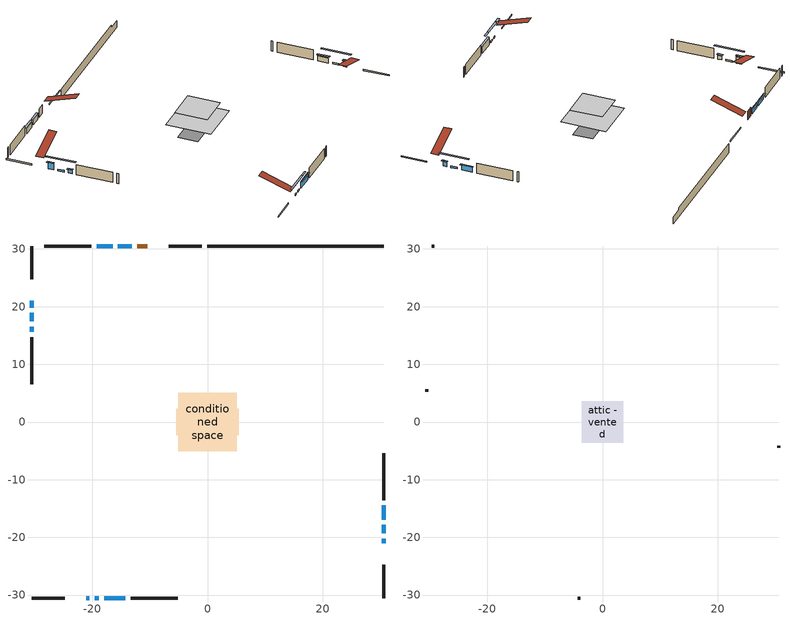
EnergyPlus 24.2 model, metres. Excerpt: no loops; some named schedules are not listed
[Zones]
conditioned space
 floor adiabatic (AdiabaticFloorConstruction): -5.04,-5.04 -5.04,5.04 5.04,5.04 5.04,-5.04 z0.62
 floor foundation (Slab1 construction): -5.39,-2.26 -5.39,2.26 5.39,2.26 5.39,-2.26 z-1.59
 wall outside (RimJoist1 construction): -0.99,30.52 -6.73,30.52 / -30.52,-30.52 -24.78,-30.52 / -30.52,30.52 -30.52,24.78 / 30.52,-30.52 30.52,-24.78 z0.62:0.92
 wall outside (AdiabaticWallConstruction 1): -10.45,30.52 -12.16,30.52 z0.62:2.65
 wall outside (AdiabaticWallConstruction): 30.52,-21.07 30.52,-20.25 / 30.52,-16.92 30.52,-14.48 / -13.09,30.52 -15.53,30.52 / -16.46,30.52 -19.2,30.52 z0.62:1.84; -30.52,21.07 -30.52,19.84 / -17.91,-30.52 -14.25,-30.52 z0.62:2.14; 30.52,-19.32 30.52,-17.84 / -21.07,-30.52 -20.5,-30.52 / -19.58,-30.52 -18.84,-30.52 / -30.52,18.92 -30.52,17.44 z0.62:1.03; -30.52,16.51 -30.52,15.65 z0.62:1.54
 wall outside (Wall1 construction): -20.13,30.52 -28.27,30.52 / -13.32,-30.52 -5.19,-30.52 / -30.52,14.72 -30.52,6.58 / 30.52,-13.55 30.52,-5.41 z0.62:3.06
 wall foundation (FoundationWall1 construction): -0.06,30.52,-1.59 -0.06,30.52,0.62 27.46,30.52,0.62 27.46,30.52,0.06 30.52,30.52,0.06 30.52,30.52,-1.59
 window (WindowConstruction): 30.52,-21.06 30.52,-20.25 z0.62:1.84
 window (WindowConstruction 6): -30.52,21.06 -30.52,19.85 z0.62:2.14
 window (WindowConstruction 7): 30.52,-19.32 30.52,-17.85 z0.62:1.03
 window (WindowConstruction 8): -21.06,-30.52 -20.51,-30.52 z0.62:1.03
 window (WindowConstruction 9): -19.58,-30.52 -18.84,-30.52 z0.62:1.03
 window (WindowConstruction 10): -30.52,18.92 -30.52,17.44 z0.62:1.03
 window (WindowConstruction 1): 30.52,-16.92 30.52,-14.48 z0.62:1.84
 window (WindowConstruction 2): -13.09,30.52 -15.53,30.52 z0.62:1.84
 window (WindowConstruction 3): -16.46,30.52 -19.2,30.52 z0.62:1.84
 window (WindowConstruction 4): -17.91,-30.52 -14.25,-30.52 z0.62:2.14
 window (WindowConstruction 5): -30.52,16.51 -30.52,15.65 z0.62:1.53
 door (Door): -10.45,30.52 -12.16,30.52 z0.62:2.65
 ceiling adiabatic (AdiabaticFloorConstruction): 5.04,-5.04 5.04,5.04 -5.04,5.04 -5.04,-5.04 z0.62
attic - vented
 floor to conditioned space (Floor1 construction Reversed): -3.63,-3.63 -3.63,3.63 3.63,3.63 3.63,-3.63 z3.06
 wall outside (Wall2 construction): -29.2,30.52 -29.59,30.52 / -4.26,-30.52 -3.87,-30.52 / -30.52,5.65 -30.52,5.26 / 30.52,-4.48 30.52,-4.09 z0.62:3.06
 roof outside (Roof1 construction): -9.52,30.52,3.06 -9.52,23.45,5.41 -7.66,23.45,5.41 -7.66,30.52,3.06; -21.99,-30.52,3.06 -21.99,-23.45,5.41 -23.86,-23.45,5.41 -23.86,-30.52,3.06; -30.52,21.99,3.06 -23.45,21.99,5.41 -23.45,23.86,5.41 -30.52,23.86,3.06; 30.52,-21.99,3.06 23.45,-21.99,5.41 23.45,-23.86,5.41 30.52,-23.86,3.06
shading: 30.52,-20.05 30.52,-21.27 30.93,-21.27 30.93,-20.05 z2.04; -30.52,19.64 -30.52,21.27 -30.93,21.27 -30.93,19.64 z2.35; 30.52,-15.18 30.52,-21.99 30.93,-21.99 30.93,-15.18 z3.7; -17.84,-30.52 -23.73,-30.52 -23.73,-30.93 -17.84,-30.93 z3.7; -16.17,-30.52 -22.25,-30.52 -22.25,-30.93 -16.17,-30.93 z3.7; -30.52,14.77 -30.52,21.59 -30.93,21.59 -30.93,14.77 z3.7; 30.52,-14.28 30.52,-17.12 30.93,-17.12 30.93,-14.28 z2.04; -15.73,30.52 -12.89,30.52 -12.89,30.93 -15.73,30.93 z2.04; -19.4,30.52 -16.26,30.52 -16.26,30.93 -19.4,30.93 z2.04; -14.05,-30.52 -18.11,-30.52 -18.11,-30.93 -14.05,-30.93 z2.35; -30.52,15.45 -30.52,16.71 -30.93,16.71 -30.93,15.45 z1.74
[Building]
Building 1: Terrain=Suburbs
[Site:Location]
Toronto Intl AP_ON: Latitude {deg}=43.68; Longitude {deg}=-79.63; Time Zone {hr}=-5; Elevation {m}=173; Keep Site Location Information=Yes
[Site:GroundTemperature:Shallow]
4.59119, 2.66285, 2.50842, 3.42352, 7.09712, 10.7536, 13.9236, 15.9317, 16.1023, 14.4691, 11.3799, 7.83558
[Site:WaterMainsTemperature]
Calculation Method=Schedule; Temperature Schedule=mains temperature schedule
[Material] Roughness=Rough; Thermal Absorptance=0.9
Name | Thickness {m} | Conductivity {W/m-K} | Density {kg/m3} | Specific Heat {J/kg-K} | Solar Absorptance | Visible Absorptance
asphalt or fiberglass shingles | 0.00635 | 0.162714 | 1121.4 | 1465.45 | 0.4 | 0.4
ceiling loosefill ins | 0.0846667 | 0.0480833 | 16.02 | 1046.75 | 0.7 | 0.7
ceiling stud and cavity | 0.1397 | 0.0947875 | 65.682 | 1177.47 | 0.7 | 0.7
concrete 4.0 in. | 0.1016 | 1.803125 | 2242.8 | 837.4 | 0.7 | 0.7
concrete 8.0 in. | 0.2032 | 1.803125 | 2242.8 | 837.4 | 0.7 | 0.7
door material | 0.04445 | 0.188738 | 512.64 | 1214.23 | 0.7 | 0.7
exterior vertical ins | 0.0454343 | 0.029427 | 32.04 | 1214.23 | 0.7 | 0.7
floor covering | 0.0127 | 0.0433444 | 54.468 | 1339.84 | 0.6 | 0.6
floor rigid ins; wall rigid ins | 0.512978 | 0.029427 | 32.04 | 1214.23 | 0.7 | 0.7
floor stud and cavity | 0.1397 | 1.75129 | 37.0049 | 1207.88 | 0.7 | 0.7
furniture material conditioned space 1 | 0.1524 | 0.115458 | 640.8 | 1214.23 | 0.6 | 0.6
gypsum board | 0.0127 | 0.160291 | 801 | 837.4 | 0.6 | 0.6
gypsum board 1 | 0.0127 | 0.160291 | 801 | 837.4 | 0.7 | 0.7
osb sheathing 0.5 in. | 0.0127 | 0.115458 | 512.64 | 1214.23 | 0.7 | 0.7
osb sheathing 0.75 in. | 0.01905 | 0.115458 | 512.64 | 1214.23 | 0.7 | 0.7
osb sheathing 2.0 in. | 0.0508 | 0.115458 | 512.64 | 1214.23 | 0.7 | 0.7
rim joist stud and cavity | 0.0508 | 0.0809075 | 125.044 | 1163.47 | 0.6 | 0.6
wall stud and cavity | 0.1397 | 0.158996 | 139.0536 | 1170.24 | 0.7 | 0.7
wall stud and cavity 1 | 0.0889 | 6.9971 | 50.32683 | 1063.81 | 0.6 | 0.6
wall stud and cavity 2 | 0.0889 | 0.380278 | 52.3479 | 1209.89 | 0.7 | 0.7
wall stud and cavity 3 | 0.0889 | 0.391764 | 83.0341 | 1211.67 | 0.7 | 0.7
wood siding | 0.0254 | 0.102417 | 544.68 | 1172.36 | 0.4 | 0.4
wood siding 1 | 0.00254 | 0.102417 | 544.68 | 1172.36 | 0.4 | 0.4
wood siding 2; wood siding 3; wood siding 4 | 0.0254 | 0.102417 | 544.68 | 1172.36 | 0.7 | 0.7
[WindowMaterial:SimpleGlazingSystem]
Name | U-Factor {W/m2-K} | Solar Heat Gain Coefficient
WindowMaterial | 2.94461 | 0.64
WindowMaterial 1 | 2.89692 | 0.69
WindowMaterial 2 | 2.915653 | 0.67
WindowMaterial 3 | 2.91111 | 0.68
WindowMaterial 4 | 2.95426 | 0.63
WindowMaterial 5 | 3.30573 | 0.55
WindowMaterial 6 | 3.298918 | 0.53
[Construction]
AdiabaticFloorConstruction: floor stud and cavity, floor rigid ins, osb sheathing 0.75 in., floor covering
AdiabaticWallConstruction: wood siding 3, wall rigid ins, wall stud and cavity 2, gypsum board
AdiabaticWallConstruction 1: wood siding 4, wall rigid ins, wall stud and cavity 2, gypsum board
Door: door material
Floor1 construction Reversed: gypsum board, ceiling stud and cavity, ceiling loosefill ins
FoundationWall1 construction: concrete 8.0 in., gypsum board 1
furniture construction conditioned space 1: furniture material conditioned space 1
PartitionWallConstruction: gypsum board, wall stud and cavity 3, gypsum board
RimJoist1 construction: wood siding 2, osb sheathing 2.0 in., rim joist stud and cavity
Roof1 construction: asphalt or fiberglass shingles
Slab1 construction: concrete 4.0 in.
Wall1 construction: wood siding, osb sheathing 0.5 in., wall stud and cavity, gypsum board
Wall2 construction: wood siding 1, wall stud and cavity 1
WindowConstruction: WindowMaterial
WindowConstruction 1; WindowConstruction 2: WindowMaterial 1
WindowConstruction 10; WindowConstruction 7; WindowConstruction 9: WindowMaterial 5
WindowConstruction 3: WindowMaterial 2
WindowConstruction 4; WindowConstruction 6: WindowMaterial 3
WindowConstruction 5: WindowMaterial 4
WindowConstruction 8: WindowMaterial 6
[Zone] Multiplier=1; Part of Total Floor Area=Yes
Name | Volume {m3}
attic - vented | 20.129
conditioned space | 303.6
[Space]
Name | Zone | Volume {m3}
attic - vented 1 | attic - vented | 20.129
conditioned space 1 | conditioned space | 303.6
[ZoneInfiltration:EffectiveLeakageArea]
infil attic - vented 1: Zone or Space=attic - vented 1; Schedule=Always On Discrete; Effective Air Leakage Area {cm2}=2178.21; Stack Coefficient=0.000333365; Wind Coefficient=1.23362e-05
[ZoneMixing]
whole house fan mix: Zone or Space=attic - vented; Schedule=Always On Continuous; Design Flow Rate Calculation Method=Flow/Zone; Design Flow Rate {m3/s}=0; Source Zone or Space=conditioned space
[SurfaceProperty:ExposedFoundationPerimeter]
Slab1: Exposed Perimeter Calculation Method=TotalExposedPerimeter; Total Exposed Perimeter {m}=30.583
[InternalMass] Zone or ZoneList=conditioned space; Space or SpaceList=conditioned space 1
Name | Construction | Surface Area {m2}
furniture mass conditioned space 1 | furniture construction conditioned space 1 | 60.0399
partition wall mass | PartitionWallConstruction | 150.1
[Lights]
interior lighting: Zone or ZoneList or Space or SpaceList=conditioned space 1; Schedule=interior lighting schedule; Design Level Calculation Method=LightingLevel; Lighting Level {W}=343.2; Return Air Fraction=0; Fraction Radiant=0.6; Fraction Visible=0.2; Fraction Replaceable=1
[People]
occupants: Zone or ZoneList or Space or SpaceList=conditioned space 1; Number of People Schedule=occupants schedule; Number of People Calculation Method=People; Number of People=3; Fraction Radiant=0.314171; Sensible Heat Fraction=0.56303; Activity Level Schedule=occupants activity schedule; Carbon Dioxide Generation Rate {m3/s-W}=0; Enable ASHRAE 55 Comfort Warnings=No; Mean Radiant Temperature Calculation Type=EnclosureAveraged
[ElectricEquipment] Zone or ZoneList or Space or SpaceList=conditioned space 1; Design Level Calculation Method=EquipmentLevel
Name | Schedule | Design Level {W} | Fraction Latent | Fraction Radiant | Fraction Lost
clothes dryer | clothes dryer schedule | 140.772 | 0.015 | 0.081 | 0.85
clothes washer | clothes washer schedule | 32.1985 | 0.03 | 0.162 | 0.7
cooking range | cooking range schedule | 215.147 | 0.08 | 0.432 | 0.2
dishwasher | dishwasher schedule | 66.8632 | 0.3 | 0.18 | 0.4
fridge | fridge schedule | 72.9452 | 0 | 0.6 | 0
mech vent house fan | mech vent house fan schedule | 0 | 0 | 0 | 1
mech vent house fan cfis | mech vent house fan cfis schedule | 0 | 0 | 0 | 0
misc plug loads | misc plug loads schedule | 494.7 | 0.045 | 0.513 | 0.1
whole house fan | Always On Discrete | 0 | 0 | 0 | 1
[OtherEquipment] Zone or ZoneList or Space or SpaceList=conditioned space 1; Design Level Calculation Method=EquipmentLevel
Name | Fuel Type | Schedule | Design Level {W} | Fraction Latent | Fraction Radiant | Fraction Lost
clothes dryer 1 | Electricity | clothes dryer schedule | 0 | 0.015 | 0.081 | 0.85
cooking range 1 | Electricity | cooking range schedule | 0 | 0.08 | 0.432 | 0.2
general water use latent | None | general water use schedule | 62.594 | 1 | 0 | 0
general water use sensible | None | general water use schedule | -61.6891 | 0 | 0.6 | 0
mech vent house fan latent load | None | Always On Discrete | 0 | 1 | 0 | 0
mech vent house fan sensible load | None | Always On Discrete | 0 | 0 | 0 | 0
water heater energy adjustment1 | NaturalGas | Always On Discrete | 0.01 | 0 | 0 | 1
[ZoneInfiltration:DesignFlowRate] Zone or ZoneList or Space or SpaceList=conditioned space 1; Schedule=Always On Discrete; Design Flow Rate Calculation Method=Flow/Zone; Design Flow Rate {m3/s}=0
infil flow; natural vent flow; whole house fan flow
[AvailabilityManager:Scheduled]
central ac and furnace airloop Availability Manager: Schedule=Always On Discrete
[Foundation:Kiva]
Foundation Kiva 1: Initial Indoor Air Temperature {C}=18; Wall Height Above Grade {m}=0.620024; Wall Depth Below Slab {m}=0.2032; Custom Block Material Name 1=exterior vertical ins; Custom Block Depth 1 {m}=2.21001; Custom Block X Position 1 {m}=0.2159; Custom Block Z Position 1 {m}=0
[Foundation:Kiva:Settings]
Soil Conductivity {W/m-K}=0.849921; Soil Density {kg/m3}=1842.3; Soil Specific Heat {J/kg-K}=418.7; Ground Solar Absorptivity=0.9; Ground Thermal Absorptivity=0.9; Ground Surface Roughness {m}=0.03; Far-Field Width {m}=40; Deep-Ground Boundary Condition=ZeroFlux; Deep-Ground Depth {m}=40; Minimum Cell Dimension {m}=0.2; Maximum Cell Growth Coefficient=3; Simulation Timestep=Timestep
[Exterior:Lights]
exterior lighting: Schedule=exterior lighting schedule; Design Level {W}=75.6
[EnergyManagementSystem:GlobalVariable]
central_ac_and_furnace_airloop_Fan_RTF
infil_program_Qfan
infil_program_Qinf
natural_vent_program_Qnv
natural_vent_program_Qwhf
[EnergyManagementSystem:Sensor]
Name | Output:Variable or Output:Meter Index Key | Output:Variable or Output:Meter
airflow_gain | infil flow | Infiltration Sensible Heat Gain Energy
airflow_gain_1 | natural vent flow | Infiltration Sensible Heat Gain Energy
airflow_gain_2 | whole house fan flow | Infiltration Sensible Heat Gain Energy
airflow_loss | infil flow | Infiltration Sensible Heat Loss Energy
airflow_loss_1 | natural vent flow | Infiltration Sensible Heat Loss Energy
airflow_loss_2 | whole house fan flow | Infiltration Sensible Heat Loss Energy
clg_load_cond |  | Cooling:EnergyTransfer:Zone:CONDITIONED SPACE
clg_sp_s; clg_sp_s_1 | cooling setpoint | Schedule Value
clothes_dryer_exhaust_0_sch_s | clothes dryer exhaust 0 schedule | Schedule Value
cool_season | cooling season schedule | Schedule Value
htg_load_cond |  | Heating:EnergyTransfer:Zone:CONDITIONED SPACE
htg_sp_s; htg_sp_s_1 | heating setpoint | Schedule Value
ig_ee_conv | clothes dryer | Electric Equipment Convective Heating Energy
ig_ee_conv_2 | cooking range | Electric Equipment Convective Heating Energy
ig_ee_conv_4 | fridge | Electric Equipment Convective Heating Energy
ig_ee_conv_5 | misc plug loads | Electric Equipment Convective Heating Energy
ig_ee_conv_6 | whole house fan | Electric Equipment Convective Heating Energy
ig_ee_rad | clothes dryer | Electric Equipment Radiant Heating Energy
ig_ee_rad_2 | cooking range | Electric Equipment Radiant Heating Energy
ig_ee_rad_4 | fridge | Electric Equipment Radiant Heating Energy
ig_ee_rad_5 | misc plug loads | Electric Equipment Radiant Heating Energy
ig_ee_rad_6 | whole house fan | Electric Equipment Radiant Heating Energy
ig_lgt_conv | interior lighting | Lights Convective Heating Energy
ig_lgt_rad | interior lighting | Lights Radiant Heating Energy
ig_lgt_vis | interior lighting | Lights Visible Radiation Heating Energy
ig_oe_conv | clothes dryer 1 | Other Equipment Convective Heating Energy
ig_oe_conv_1 | cooking range 1 | Other Equipment Convective Heating Energy
ig_oe_conv_2 | general water use latent | Other Equipment Convective Heating Energy
ig_oe_conv_3 | general water use sensible | Other Equipment Convective Heating Energy
ig_oe_conv_4 | water heater energy adjustment1 | Other Equipment Convective Heating Energy
ig_oe_rad | clothes dryer 1 | Other Equipment Radiant Heating Energy
ig_oe_rad_1 | cooking range 1 | Other Equipment Radiant Heating Energy
ig_oe_rad_2 | general water use latent | Other Equipment Radiant Heating Energy
ig_oe_rad_3 | general water use sensible | Other Equipment Radiant Heating Energy
ig_oe_rad_4 | water heater energy adjustment1 | Other Equipment Radiant Heating Energy
ig_ppl_conv | occupants | People Convective Heating Energy
ig_ppl_rad | occupants | People Radiant Heating Energy
im_conv | furniture mass conditioned space 1 | Surface Inside Face Convection Heat Gain Energy
im_conv_1 | partition wall mass | Surface Inside Face Convection Heat Gain Energy
im_ig | furniture mass conditioned space 1 | Surface Inside Face Internal Gains Radiation Heat Gain Energy
im_ig_1 | partition wall mass | Surface Inside Face Internal Gains Radiation Heat Gain Energy
im_lgt | furniture mass conditioned space 1 | Surface Inside Face Lights Radiation Heat Gain Energy
im_lgt_1 | partition wall mass | Surface Inside Face Lights Radiation Heat Gain Energy
im_sol | furniture mass conditioned space 1 | Surface Inside Face Solar Radiation Heat Gain Energy
im_sol_1 | partition wall mass | Surface Inside Face Solar Radiation Heat Gain Energy
im_surf | furniture mass conditioned space 1 | Surface Inside Face Net Surface Thermal Radiation Heat Gain Energy
im_surf_1 | partition wall mass | Surface Inside Face Net Surface Thermal Radiation Heat Gain Energy
mv_conv | mech vent house fan | Electric Equipment Convective Heating Energy
mv_conv_1 | mech vent house fan cfis | Electric Equipment Convective Heating Energy
mv_conv_2 | mech vent house fan latent load | Other Equipment Convective Heating Energy
mv_conv_3 | mech vent house fan sensible load | Other Equipment Convective Heating Energy
mv_rad | mech vent house fan | Electric Equipment Radiant Heating Energy
mv_rad_1 | mech vent house fan cfis | Electric Equipment Radiant Heating Energy
mv_rad_2 | mech vent house fan latent load | Other Equipment Radiant Heating Energy
mv_rad_3 | mech vent house fan sensible load | Other Equipment Radiant Heating Energy
natural_vent_s | natural vent schedule | Schedule Value
out_pb_s |  | Site Outdoor Air Barometric Pressure
out_wt_s |  | Site Outdoor Air Humidity Ratio
site_vw_s |  | Site Wind Speed
ss_back_out | Window1 | Surface Window Shortwave from Zone Back Out Window Heat Transfer Rate
ss_back_out_1 | Window10 | Surface Window Shortwave from Zone Back Out Window Heat Transfer Rate
ss_back_out_10 | Window9 | Surface Window Shortwave from Zone Back Out Window Heat Transfer Rate
ss_back_out_2 | Window11 | Surface Window Shortwave from Zone Back Out Window Heat Transfer Rate
ss_back_out_3 | Window13 | Surface Window Shortwave from Zone Back Out Window Heat Transfer Rate
ss_back_out_4 | Window14 | Surface Window Shortwave from Zone Back Out Window Heat Transfer Rate
ss_back_out_5 | Window15 | Surface Window Shortwave from Zone Back Out Window Heat Transfer Rate
ss_back_out_6 | Window2 | Surface Window Shortwave from Zone Back Out Window Heat Transfer Rate
ss_back_out_7 | Window3 | Surface Window Shortwave from Zone Back Out Window Heat Transfer Rate
ss_back_out_8 | Window4 | Surface Window Shortwave from Zone Back Out Window Heat Transfer Rate
ss_back_out_9 | Window6 | Surface Window Shortwave from Zone Back Out Window Heat Transfer Rate
ss_conv | Door1 | Surface Inside Face Convection Heat Gain Energy
ss_conv_1 | Window1 | Surface Inside Face Convection Heat Gain Energy
ss_conv_10 | Window6 | Surface Inside Face Convection Heat Gain Energy
ss_conv_11 | Window9 | Surface Inside Face Convection Heat Gain Energy
ss_conv_2 | Window10 | Surface Inside Face Convection Heat Gain Energy
ss_conv_3 | Window11 | Surface Inside Face Convection Heat Gain Energy
ss_conv_4 | Window13 | Surface Inside Face Convection Heat Gain Energy
ss_conv_5 | Window14 | Surface Inside Face Convection Heat Gain Energy
ss_conv_6 | Window15 | Surface Inside Face Convection Heat Gain Energy
ss_conv_7 | Window2 | Surface Inside Face Convection Heat Gain Energy
ss_conv_8 | Window3 | Surface Inside Face Convection Heat Gain Energy
ss_conv_9 | Window4 | Surface Inside Face Convection Heat Gain Energy
ss_ig | Door1 | Surface Inside Face Internal Gains Radiation Heat Gain Energy
ss_ig_1 | Window1 | Surface Inside Face Internal Gains Radiation Heat Gain Energy
ss_ig_10 | Window6 | Surface Inside Face Internal Gains Radiation Heat Gain Energy
ss_ig_11 | Window9 | Surface Inside Face Internal Gains Radiation Heat Gain Energy
ss_ig_2 | Window10 | Surface Inside Face Internal Gains Radiation Heat Gain Energy
ss_ig_3 | Window11 | Surface Inside Face Internal Gains Radiation Heat Gain Energy
ss_ig_4 | Window13 | Surface Inside Face Internal Gains Radiation Heat Gain Energy
ss_ig_5 | Window14 | Surface Inside Face Internal Gains Radiation Heat Gain Energy
ss_ig_6 | Window15 | Surface Inside Face Internal Gains Radiation Heat Gain Energy
ss_ig_7 | Window2 | Surface Inside Face Internal Gains Radiation Heat Gain Energy
ss_ig_8 | Window3 | Surface Inside Face Internal Gains Radiation Heat Gain Energy
ss_ig_9 | Window4 | Surface Inside Face Internal Gains Radiation Heat Gain Energy
ss_lgt | Door1 | Surface Inside Face Lights Radiation Heat Gain Energy
ss_sol | Door1 | Surface Inside Face Solar Radiation Heat Gain Energy
ss_surf | Door1 | Surface Inside Face Net Surface Thermal Radiation Heat Gain Energy
ss_surf_1 | Window1 | Surface Inside Face Net Surface Thermal Radiation Heat Gain Energy
ss_surf_10 | Window6 | Surface Inside Face Net Surface Thermal Radiation Heat Gain Energy
ss_surf_11 | Window9 | Surface Inside Face Net Surface Thermal Radiation Heat Gain Energy
ss_surf_2 | Window10 | Surface Inside Face Net Surface Thermal Radiation Heat Gain Energy
ss_surf_3 | Window11 | Surface Inside Face Net Surface Thermal Radiation Heat Gain Energy
ss_surf_4 | Window13 | Surface Inside Face Net Surface Thermal Radiation Heat Gain Energy
ss_surf_5 | Window14 | Surface Inside Face Net Surface Thermal Radiation Heat Gain Energy
ss_surf_6 | Window15 | Surface Inside Face Net Surface Thermal Radiation Heat Gain Energy
ss_surf_7 | Window2 | Surface Inside Face Net Surface Thermal Radiation Heat Gain Energy
ss_surf_8 | Window3 | Surface Inside Face Net Surface Thermal Radiation Heat Gain Energy
ss_surf_9 | Window4 | Surface Inside Face Net Surface Thermal Radiation Heat Gain Energy
ss_trans_in | Window1 | Surface Window Transmitted Solar Radiation Rate
ss_trans_in_1 | Window10 | Surface Window Transmitted Solar Radiation Rate
ss_trans_in_10 | Window9 | Surface Window Transmitted Solar Radiation Rate
ss_trans_in_2 | Window11 | Surface Window Transmitted Solar Radiation Rate
ss_trans_in_3 | Window13 | Surface Window Transmitted Solar Radiation Rate
ss_trans_in_4 | Window14 | Surface Window Transmitted Solar Radiation Rate
ss_trans_in_5 | Window15 | Surface Window Transmitted Solar Radiation Rate
ss_trans_in_6 | Window2 | Surface Window Transmitted Solar Radiation Rate
ss_trans_in_7 | Window3 | Surface Window Transmitted Solar Radiation Rate
ss_trans_in_8 | Window4 | Surface Window Transmitted Solar Radiation Rate
ss_trans_in_9 | Window6 | Surface Window Transmitted Solar Radiation Rate
ss_trans_out | Window1 | Surface Inside Face Initial Transmitted Diffuse Transmitted Out Window Solar Radiation Rate
ss_trans_out_1 | Window10 | Surface Inside Face Initial Transmitted Diffuse Transmitted Out Window Solar Radiation Rate
ss_trans_out_10 | Window9 | Surface Inside Face Initial Transmitted Diffuse Transmitted Out Window Solar Radiation Rate
ss_trans_out_2 | Window11 | Surface Inside Face Initial Transmitted Diffuse Transmitted Out Window Solar Radiation Rate
ss_trans_out_3 | Window13 | Surface Inside Face Initial Transmitted Diffuse Transmitted Out Window Solar Radiation Rate
ss_trans_out_4 | Window14 | Surface Inside Face Initial Transmitted Diffuse Transmitted Out Window Solar Radiation Rate
ss_trans_out_5 | Window15 | Surface Inside Face Initial Transmitted Diffuse Transmitted Out Window Solar Radiation Rate
ss_trans_out_6 | Window2 | Surface Inside Face Initial Transmitted Diffuse Transmitted Out Window Solar Radiation Rate
ss_trans_out_7 | Window3 | Surface Inside Face Initial Transmitted Diffuse Transmitted Out Window Solar Radiation Rate
ss_trans_out_8 | Window4 | Surface Inside Face Initial Transmitted Diffuse Transmitted Out Window Solar Radiation Rate
ss_trans_out_9 | Window6 | Surface Inside Face Initial Transmitted Diffuse Transmitted Out Window Solar Radiation Rate
s_conv | Floor1 | Surface Inside Face Convection Heat Gain Energy
s_conv_1 | FoundationWall1 | Surface Inside Face Convection Heat Gain Energy
s_conv_10 | Wall1:180 | Surface Inside Face Convection Heat Gain Energy
s_conv_11 | Wall1:270 | Surface Inside Face Convection Heat Gain Energy
s_conv_12 | Wall1:90 | Surface Inside Face Convection Heat Gain Energy
s_conv_2 | inferred conditioned ceiling | Surface Inside Face Convection Heat Gain Energy
s_conv_3 | inferred conditioned floor | Surface Inside Face Convection Heat Gain Energy
s_conv_4 | RimJoist1:0 | Surface Inside Face Convection Heat Gain Energy
s_conv_5 | RimJoist1:180 | Surface Inside Face Convection Heat Gain Energy
s_conv_6 | RimJoist1:270 | Surface Inside Face Convection Heat Gain Energy
s_conv_7 | RimJoist1:90 | Surface Inside Face Convection Heat Gain Energy
s_conv_8 | Slab1 | Surface Inside Face Convection Heat Gain Energy
s_conv_9 | Wall1:0 | Surface Inside Face Convection Heat Gain Energy
s_ig | Floor1 | Surface Inside Face Internal Gains Radiation Heat Gain Energy
s_ig_1 | FoundationWall1 | Surface Inside Face Internal Gains Radiation Heat Gain Energy
s_ig_10 | Wall1:180 | Surface Inside Face Internal Gains Radiation Heat Gain Energy
s_ig_11 | Wall1:270 | Surface Inside Face Internal Gains Radiation Heat Gain Energy
s_ig_12 | Wall1:90 | Surface Inside Face Internal Gains Radiation Heat Gain Energy
s_ig_2 | inferred conditioned ceiling | Surface Inside Face Internal Gains Radiation Heat Gain Energy
s_ig_3 | inferred conditioned floor | Surface Inside Face Internal Gains Radiation Heat Gain Energy
s_ig_4 | RimJoist1:0 | Surface Inside Face Internal Gains Radiation Heat Gain Energy
s_ig_5 | RimJoist1:180 | Surface Inside Face Internal Gains Radiation Heat Gain Energy
s_ig_6 | RimJoist1:270 | Surface Inside Face Internal Gains Radiation Heat Gain Energy
s_ig_7 | RimJoist1:90 | Surface Inside Face Internal Gains Radiation Heat Gain Energy
s_ig_8 | Slab1 | Surface Inside Face Internal Gains Radiation Heat Gain Energy
s_ig_9 | Wall1:0 | Surface Inside Face Internal Gains Radiation Heat Gain Energy
s_lgt | Floor1 | Surface Inside Face Lights Radiation Heat Gain Energy
s_lgt_1 | FoundationWall1 | Surface Inside Face Lights Radiation Heat Gain Energy
s_lgt_10 | Wall1:180 | Surface Inside Face Lights Radiation Heat Gain Energy
s_lgt_11 | Wall1:270 | Surface Inside Face Lights Radiation Heat Gain Energy
s_lgt_12 | Wall1:90 | Surface Inside Face Lights Radiation Heat Gain Energy
